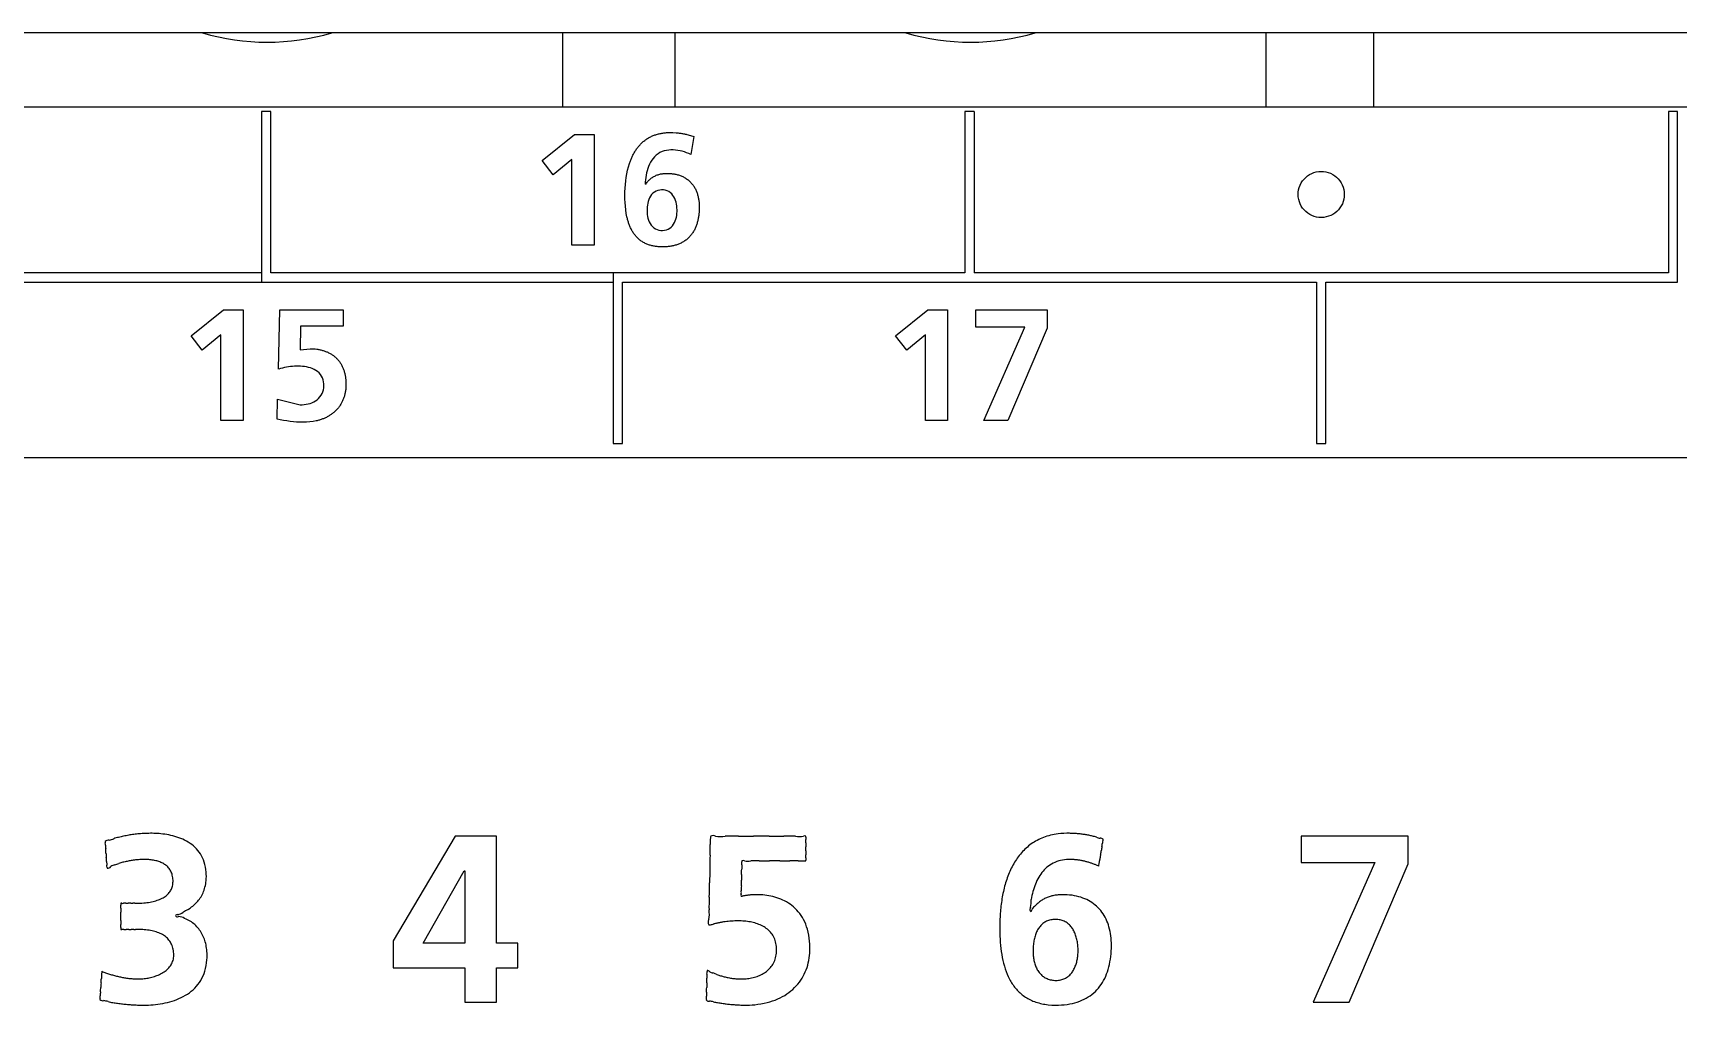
# Model space of a CAD drawing. Header units: millimetres. Extents: x -11 to 5160, y -11 to 2043.
# Drawn here: x 4014.151 to 4017.17, y 1247.511 to 1249.295 of the extents above; entities that cross this region are included whole.
import ezdxf

# ---------------------------------------------------------------- set-up
doc = ezdxf.new("R2010")
doc.units = ezdxf.units.MM

# ---------------------------------------------------------------- blocks, each defined once
blk = doc.blocks.new('FX5U-32MT ES PLC')
at = {"color": 7, "linetype": 'Continuous'}
for p, q in [((147.5, 30.3), (38.05, 30.3)), ((125.91, 30.3), (125.91, 29.50001)), ((127.12999, 29.50001), (127.13, 30.3)), ((133.53, 30.3), (133.53001, 29.50001)), ((134.69999, 29.50001), (134.7, 30.3)), ((37.65, 29.5), (147.9, 29.5)), ((122.74946, 29.4497), (122.64955, 29.4497)), ((122.64955, 29.4497), (122.64955, 27.59968)), ((122.74946, 27.69959), (122.74946, 29.4497)), ((130.26941, 29.4497), (130.26941, 27.69959)), ((130.36932, 29.4497), (130.26941, 29.4497)), ((130.36932, 29.4497), (130.36932, 27.69959)), ((137.88927, 29.4497), (137.88927, 27.69959)), ((137.98918, 29.4497), (137.88927, 29.4497)), ((137.98918, 27.59968), (137.98918, 29.4497)), ((125.68812, 28.91864), (126.03849, 29.20027)), ((126.03849, 29.20027), (126.2514, 29.20027)), ((126.2514, 29.20027), (126.2514, 28.00173)), ((127.33109, 29.17805), (127.30043, 28.98392)), ((125.80836, 28.7624), (125.68812, 28.91864)), ((126.01093, 28.92725), (125.80836, 28.7624)), ((126.01093, 28.00173), (126.01093, 28.92725)), ((126.2514, 28.00173), (126.01093, 28.00173)), ((122.64955, 27.69959), (115.12891, 27.69959)), ((130.26941, 27.69959), (122.74946, 27.69959)), ((126.45914, 27.69959), (126.45914, 25.84992)), ((137.88927, 27.69959), (130.36932, 27.69959)), ((118.93918, 27.59968), (126.45914, 27.59968)), ((126.55904, 25.84992), (126.55904, 27.59968)), ((126.55904, 27.59968), (134.07882, 27.59968)), ((134.07882, 27.59968), (134.07882, 25.84992)), ((134.17873, 25.84992), (134.17873, 27.59968)), ((134.17873, 27.59968), (137.98918, 27.59968)), ((121.88715, 27.0185), (122.23752, 27.30013)), ((122.23752, 27.30013), (122.45042, 27.30013)), ((122.45042, 27.30013), (122.45042, 26.10158)), ((122.83455, 26.65624), (122.84661, 27.30013)), ((122.84661, 27.30013), (123.53528, 27.30013)), ((123.53528, 27.30013), (123.53528, 27.1215)), ((129.51838, 27.0185), (129.86875, 27.30013)), ((129.86875, 27.30013), (130.08166, 27.30013)), ((130.08166, 27.30013), (130.08166, 26.10158)), ((130.38689, 27.30013), (131.15963, 27.30013)), ((130.38689, 27.11134), (130.38689, 27.30013)), ((131.15963, 27.30013), (131.15963, 27.10101)), ((123.0733, 27.1215), (123.06813, 26.86571)), ((123.53528, 27.1215), (123.0733, 27.1215)), ((130.91744, 27.11134), (130.38689, 27.11134)), ((130.47267, 26.10158), (130.91744, 27.11134)), ((131.15963, 27.10101), (130.73347, 26.10158)), ((122.00738, 26.86226), (121.88715, 27.0185)), ((122.20996, 27.02711), (122.00738, 26.86226)), ((122.20996, 26.10158), (122.20996, 27.02711)), ((129.63862, 26.86226), (129.51838, 27.0185)), ((129.84119, 27.02711), (129.63862, 26.86226)), ((129.84119, 26.10158), (129.84119, 27.02711)), ((123.06813, 26.86571), (123.17803, 26.87776)), ((122.81733, 26.11536), (122.82249, 26.32999)), ((122.82249, 26.32999), (123.06813, 26.26988)), ((122.45042, 26.10158), (122.20996, 26.10158)), ((130.08166, 26.10158), (129.84119, 26.10158)), ((130.73347, 26.10158), (130.47267, 26.10158)), ((126.45914, 25.84992), (126.55904, 25.84992)), ((134.07882, 25.84992), (134.17873, 25.84992)), ((102.55, 25.7), (142.05, 25.7)), ((124.7471, 21.59586), (124.07427, 20.46139)), ((125.196, 21.59586), (124.7471, 21.59586)), ((125.196, 20.43813), (125.196, 21.59586)), ((135.07205, 21.59586), (133.91174, 21.59586)), ((133.91174, 21.59586), (133.91174, 21.31232)), ((135.07205, 21.29682), (135.07205, 21.59586)), ((124.39914, 20.43813), (124.84528, 21.21948)), ((124.84528, 21.21948), (124.85045, 21.21948)), ((124.85045, 21.21948), (124.85045, 20.43813)), ((128.522936, 21.32766), (128.54601, 21.32766)), ((128.54601, 21.32766), (128.54601, 21.336583)), ((131.71894, 21.27098), (131.724578, 21.306314)), ((133.91174, 21.31232), (134.70859, 21.31232)), ((134.70859, 21.31232), (134.04059, 19.79614)), ((134.43264, 19.79614), (135.07205, 21.29682)), ((121.1271, 20.86877), (121.12596, 20.865734)), ((130.977932, 20.784505), (130.977183, 20.785255)), ((130.97876, 20.783675), (130.977932, 20.784505)), ((130.979588, 20.782845), (130.97876, 20.783675)), ((130.980337, 20.782095), (130.979588, 20.782845)), ((121.12596, 20.588106), (121.127171, 20.58507)), ((124.07427, 20.46139), (124.07427, 20.16993)), ((124.85045, 20.43813), (124.39914, 20.43813)), ((125.42544, 20.43813), (125.196, 20.43813)), ((125.42544, 20.16993), (125.42544, 20.43813)), ((124.07427, 20.16993), (124.85045, 20.16993)), ((124.85045, 20.16993), (124.85045, 19.79614)), ((125.196, 19.79614), (125.196, 20.16993)), ((125.196, 20.16993), (125.42544, 20.16993)), ((120.91994, 20.13135), (120.917389, 20.093491)), ((124.85045, 19.79614), (125.196, 19.79614)), ((134.04059, 19.79614), (134.43264, 19.79614))]:
    blk.add_line(p, q, dxfattribs=at)
for points in [[(126.80916, 28.65767, -0.029366), (126.833025, 28.688527, -0.034789), (126.860573, 28.716135, -0.039521), (126.891909, 28.739338, -0.040612), (126.926105, 28.756972, -0.03859), (126.963157, 28.769123, -0.033026), (127.001578, 28.775846, -0.026582), (127.04101, 28.77791, -0.020605), (127.08, 28.776451, -0.021989), (127.118728, 28.771683, -0.025036), (127.156838, 28.763316, -0.028313), (127.193831, 28.750932, -0.031127), (127.229092, 28.734253, -0.033496), (127.26227, 28.712932, -0.034113), (127.291922, 28.687596, -0.033927), (127.317856, 28.658465, -0.032246), (127.339723, 28.626165, -0.029715), (127.357425, 28.591404, -0.026882), (127.371082, 28.55486, -0.024372), (127.381159, 28.516241, -0.021568), (127.38751, 28.477739, -0.018675), (127.390722, 28.438853, -0.014908), (127.391321, 28.39983, -0.014364), (127.389668, 28.360839, -0.014758), (127.385751, 28.322009, -0.016884), (127.3794, 28.283504, -0.019363), (127.370277, 28.245564, -0.021813), (127.358066, 28.208504, -0.024368), (127.342491, 28.17273, -0.027114), (127.323327, 28.13875, -0.02919), (127.300462, 28.107142, -0.030813), (127.273969, 28.078513, -0.031181), (127.244141, 28.053376, -0.030184), (127.211448, 28.032097, -0.028574), (127.176481, 28.014802, -0.02594), (127.139837, 28.00141, -0.023245), (127.102049, 27.991687, -0.020355), (127.063555, 27.985289, -0.018137), (127.024694, 27.981862, -0.016223), (126.985678, 27.98111, -0.017614), (126.946688, 27.982944, -0.020677), (126.907966, 27.987753, -0.023643), (126.869823, 27.995975, -0.026585), (126.832699, 28.007974, -0.029258), (126.797154, 28.024051, -0.030677), (126.763784, 28.044257, -0.031364), (126.733197, 28.068462, -0.030206), (126.705649, 28.096399, -0.027996), (126.68169, 28.127186, -0.025045), (126.661119, 28.160341, -0.022085), (126.643762, 28.195287, -0.019097), (126.629334, 28.231547, -0.016585), (126.617525, 28.268742, -0.014237), (126.608027, 28.306597), (126.600555, 28.344903), (126.594863, 28.383516), (126.590729, 28.422327), (126.587963, 28.461259), (126.5864, 28.500258), (126.58592, 28.53916), (126.586441, 28.578188), (126.58801, 28.617187), (126.590737, 28.656569), (126.59464, 28.695403), (126.599918, 28.734686), (126.606501, 28.773156), (126.614579, 28.81134), (126.624066, 28.848397), (126.635489, 28.885716, -0.013599), (126.648829, 28.922391, -0.015078), (126.664245, 28.958243, -0.016759), (126.681909, 28.993039, -0.018471), (126.701979, 29.026505, -0.020275), (126.724576, 29.058316, -0.02213), (126.749787, 29.088096, -0.023351), (126.7776, 29.115464, -0.024705), (126.807905, 29.140035, -0.024805), (126.840501, 29.161474, -0.024576), (126.875054, 29.1796, -0.023898), (126.911199, 29.194276, -0.022322), (126.948551, 29.205557, -0.020909), (126.986744, 29.213573, -0.018742), (127.025458, 29.218533, -0.016512), (127.064432, 29.220756, -0.01397), (127.10346, 29.220584), (127.142429, 29.218442, -0.013212), (127.181768, 29.214236, -0.013348), (127.220298, 29.208028, -0.01336), (127.258442, 29.19977), (127.296095, 29.189502), (127.33109, 29.17805)], [(123.17803, 26.87776, -0.017502), (123.213633, 26.876581, -0.017306), (123.249076, 26.872936, -0.018782), (123.284161, 26.86675, -0.020471), (123.318651, 26.857834, -0.022327), (123.352256, 26.846003, -0.024417), (123.384606, 26.831091, -0.026391), (123.41527, 26.812972, -0.028205), (123.443776, 26.791621, -0.028975), (123.469656, 26.767153, -0.02931), (123.492502, 26.739834, -0.028193), (123.512068, 26.710073, -0.026637), (123.528244, 26.678341, -0.024458), (123.541104, 26.645121, -0.021916), (123.550821, 26.610855, -0.019004), (123.557706, 26.5759, -0.017116), (123.562075, 26.54054, -0.016307), (123.564073, 26.504969), (123.56382, 26.470131, -0.018697), (123.561138, 26.434602, -0.021405), (123.555604, 26.399415, -0.022), (123.547038, 26.364837, -0.022748), (123.535418, 26.33116, -0.023777), (123.520724, 26.298711, -0.02439), (123.502968, 26.267831, -0.024771), (123.482268, 26.238842, -0.024571), (123.458809, 26.212037, -0.023758), (123.43345, 26.188163, -0.023349), (123.40533, 26.166295, -0.022386), (123.375328, 26.147088, -0.020995), (123.343774, 26.130551, -0.019662), (123.31098, 26.116633, -0.018159), (123.277226, 26.105231, -0.01676), (123.242758, 26.096211), (123.207782, 26.089427), (123.172462, 26.084723), (123.136935, 26.081941), (123.101315, 26.080921), (123.065686, 26.081476), (123.030099, 26.083309), (122.994586, 26.086236), (122.959166, 26.090139), (122.923212, 26.095052), (122.888041, 26.100781), (122.853035, 26.107439), (122.81733, 26.11536)]]:
    blk.add_lwpolyline(points, format="xyb", dxfattribs=at)
for points in [[(127.30043, 28.98392), (127.277638, 28.993418), (127.25456, 29.002194), (127.230562, 29.010258), (127.206825, 29.017052), (127.18278, 29.022657), (127.158472, 29.026978), (127.133964, 29.029964), (127.109331, 29.031618), (127.084649, 29.031905), (127.060003, 29.030479), (127.035559, 29.027041), (127.011546, 29.021332), (126.988225, 29.013247), (126.965888, 29.002748), (126.944805, 28.989915), (126.925219, 28.974897), (126.907285, 28.957938), (126.891077, 28.939322), (126.876593, 28.919332), (126.863775, 28.898234), (126.852533, 28.876254), (126.842756, 28.853583), (126.834336, 28.830375), (126.827164, 28.806749), (126.821143, 28.782804), (126.816193, 28.758615), (126.812232, 28.734245), (126.809182, 28.709742), (126.806994, 28.685146), (126.80571, 28.66112)], [(134.37907, 28.55019), (134.377732, 28.524063), (134.373698, 28.498205), (134.366982, 28.472913), (134.357642, 28.448468), (134.345786, 28.425139), (134.331548, 28.403182), (134.315091, 28.382835), (134.296453, 28.364182), (134.276824, 28.348224), (134.254929, 28.333892), (134.232274, 28.322215), (134.208146, 28.312786), (134.18291, 28.305866), (134.156639, 28.301573), (134.130514, 28.300074), (134.104371, 28.301266), (134.078494, 28.305166), (134.053171, 28.311764), (134.028682, 28.320989), (134.005296, 28.332733), (133.983267, 28.346858), (133.962828, 28.363201), (133.944198, 28.381578), (133.927192, 28.402316), (133.912827, 28.424189), (133.901096, 28.446857), (133.891623, 28.470994), (133.88467, 28.496221), (133.880352, 28.522499), (133.878844, 28.548624), (133.880044, 28.574767), (133.88397, 28.600639), (133.89061, 28.625951), (133.899894, 28.650418), (133.911707, 28.673769), (133.925905, 28.695751), (133.94232, 28.716132), (133.960764, 28.734696), (133.981382, 28.751501), (134.003288, 28.765816), (134.025937, 28.777482), (134.050023, 28.786899), (134.075258, 28.793829), (134.10143, 28.79811), (134.127556, 28.799606), (134.153699, 28.798411), (134.179577, 28.79452), (134.204908, 28.787948), (134.229407, 28.778752), (134.252806, 28.767034), (134.274849, 28.75293), (134.295298, 28.736601), (134.313933, 28.718229), (134.330916, 28.697515), (134.345272, 28.675637), (134.356939, 28.653061), (134.366354, 28.629045), (134.373295, 28.603816), (134.377572, 28.577685), (134.379066, 28.551553)], [(123.06813, 26.26988), (123.089913, 26.270461), (123.111632, 26.272281), (123.13321, 26.275352), (123.154553, 26.279758), (123.17555, 26.285593), (123.196061, 26.292955), (123.215907, 26.301951), (123.234869, 26.312686), (123.251912, 26.32464), (123.268333, 26.338956), (123.282987, 26.355076), (123.295582, 26.372848), (123.305898, 26.392035), (123.313831, 26.412323), (123.319409, 26.433385), (123.32276, 26.454909), (123.324066, 26.476656), (123.323493, 26.498446), (123.320906, 26.520081), (123.316052, 26.54132), (123.308704, 26.561997), (123.298892, 26.581446), (123.286668, 26.599475), (123.272251, 26.615805), (123.255972, 26.630283), (123.238188, 26.642871), (123.219238, 26.653629), (123.199411, 26.662671), (123.178937, 26.670138), (123.158668, 26.675996), (123.137401, 26.680762), (123.115901, 26.684339), (123.094246, 26.686816), (123.072499, 26.688265), (123.050708, 26.688794), (123.028913, 26.688538), (123.007134, 26.687651), (122.985391, 26.686124), (122.963704, 26.683939), (122.942095, 26.681083), (122.920587, 26.677551), (122.899201, 26.67334), (122.877959, 26.668454), (122.856882, 26.662901), (122.835987, 26.656693)]]:
    blk.add_lwpolyline(points, dxfattribs=at)
blk.add_lwpolyline([(126.82638, 28.37259), (126.826896, 28.352107), (126.828586, 28.331683), (126.831486, 28.311397), (126.835751, 28.291355), (126.841538, 28.271699), (126.849008, 28.252622), (126.85834, 28.234385), (126.869685, 28.217331), (126.883011, 28.201982), (126.898471, 28.188555), (126.915746, 28.177561), (126.934456, 28.169239), (126.954148, 28.163616), (126.974389, 28.160493), (126.994858, 28.159702), (127.015289, 28.161251), (127.035304, 28.165564), (127.054432, 28.172868), (127.072178, 28.183083), (127.088137, 28.195912), (127.102093, 28.210901), (127.113703, 28.227076), (127.12372, 28.244946), (127.131929, 28.263719), (127.138485, 28.283132), (127.143536, 28.30299), (127.147208, 28.323151), (127.14959, 28.343505), (127.150754, 28.363964), (127.150796, 28.384557), (127.149768, 28.405024), (127.147661, 28.425409), (127.144393, 28.445639), (127.139851, 28.465621), (127.133908, 28.485231), (127.126569, 28.503953), (127.117396, 28.522272), (127.106673, 28.53908), (127.093694, 28.554924), (127.0787, 28.568872), (127.06182, 28.580462), (127.04337, 28.589341), (127.023792, 28.595347), (127.00357, 28.598551), (126.983096, 28.599231), (126.962679, 28.597546), (126.942656, 28.593245), (126.923464, 28.586106), (126.905615, 28.576073), (126.889554, 28.563374), (126.875547, 28.548435), (126.863203, 28.531021), (126.853417, 28.513023), (126.845713, 28.494803), (126.839134, 28.474576), (126.83427, 28.45467), (126.830695, 28.434492), (126.828261, 28.414145), (126.826829, 28.393699)], close=True, dxfattribs=at)
for centre, radius, start, end in [((122.71, 32.7), 2.5, 253.7398, 286.2602), ((130.33, 32.7), 2.5, 253.7398, 286.2602), ((120.948561, 21.794655), 0.247368, 281.803545, 294.058798), ((121.207784, 21.09862), 0.496116, 102.374598, 108.616757), ((121.656268, 19.323594), 2.326729, 102.435745, 103.794922), ((121.416687, 20.372716), 1.250655, 99.487062, 102.067517), ((121.456545, 20.149243), 1.477643, 97.35706, 99.583209), ((121.452879, 20.173522), 1.453095, 95.031204, 97.336281), ((121.459048, 20.102001), 1.524881, 92.791846, 95.02641), ((121.456325, 20.180607), 1.446236, 90.440893, 92.835801), ((121.455211, 20.524605), 1.102241, 86.70756, 90.520591), ((121.462897, 20.690161), 0.936518, 81.470287, 86.595287), ((121.477406, 20.777695), 0.847802, 75.579669, 81.562576), ((121.516875, 20.929196), 0.691245, 68.109846, 75.620772), ((121.570292, 21.060833), 0.549184, 58.671692, 68.160741), ((128.562966, 21.523372), 1.052622, 176.966394, 180.91119), ((127.554828, 21.579391), 0.04301, 157.486325, 180.417333), ((127.541406, 21.548053), 0.054569, 61.174544, 118.825456), ((127.620695, 21.907099), 0.315716, 260.339744, 279.660256), ((127.745205, 20.191587), 1.406094, 87.083973, 92.916027), ((127.898703, 26.915069), 5.31984, 269.117165, 270.882835), ((128.064956, 11.363271), 10.232936, 89.528065, 90.471935), ((128.22773, 26.179123), 4.583935, 269.018906, 270.981094), ((128.370793, 20.447526), 1.150148, 86.781483, 93.218517), ((128.47791, 21.830304), 0.238272, 259.714749, 280.285251), ((128.533056, 21.572719), 0.026351, 60.55507, 118.573341), ((128.723867, 21.571452), 0.178323, 175.856733, 184.143267), ((128.51915, 21.590001), 0.02745, 348.090383, 11.909617), ((131.332636, 21.021031), 0.599459, 110.841148, 125.087801), ((131.360831, 20.940669), 0.684599, 96.99055, 110.653521), ((131.387583, 20.719374), 0.907504, 89.010022, 96.966588), ((131.388115, 20.463084), 1.163758, 87.163702, 89.254222), ((131.38818, 20.455082), 1.171746, 85.129521, 87.186248), ((131.392854, 20.510631), 1.116, 82.981361, 85.126504), ((131.389711, 20.488673), 1.138178, 80.863916, 82.959394), ((131.414217, 20.631977), 0.992803, 78.546502, 80.947054), ((131.227075, 19.763825), 1.88086, 76.940745, 78.210679), ((131.565387, 21.179686), 0.425282, 72.590829, 78.239167), ((131.773144, 21.780092), 0.210603, 247.5233, 259.038201), ((131.73811, 21.535872), 0.037793, 43.805494, 97.622245), ((120.998503, 21.533568), 0.042473, 176.078722, 191.968743), ((120.992336, 21.505095), 0.047911, 81.810018, 139.0877), ((120.676625, 21.491223), 0.282327, 1.225357, 6.822109), ((122.2525, 21.56881), 1.29559, 183.165799, 184.881666), ((115.932507, 21.082022), 5.043179, 3.765638, 4.281827), ((131.885792, 22.157654), 10.946336, 183.89948, 184.147985), ((121.626495, 21.153094), 0.441151, 46.860432, 58.676712), ((121.665253, 21.195586), 0.383644, 32.893385, 46.744892), ((121.664168, 21.196748), 0.383928, 17.928926, 32.65983), ((159.196171, 20.731804), 31.694692, 178.8086, 179.068985), ((122.127659, 21.548412), 5.38298, 358.322285, 359.555299), ((131.905879, 21.501568), 3.359934, 179.641802, 180.358198), ((176.592895, 21.416043), 48.04689, 179.97531, 180.02469), ((127.728505, 21.540571), 0.817703, 358.738837, 1.261163), ((-42.174674, 21.377942), 170.720685, 359.994162, 0.005838), ((115.550617, 21.458655), 12.995412, 359.903411, 0.096589), ((131.426171, 20.939206), 0.723569, 138.82862, 150.296178), ((131.343072, 21.010479), 0.614097, 125.318607, 138.730262), ((188.387023, 12.32561), 57.369701, 170.910854, 170.955977), ((116.400994, 23.859982), 15.534561, 350.845064, 351.021768), ((135.722446, 20.824338), 4.023934, 170.60528, 171.261551), ((130.785331, 21.655632), 0.982759, 349.775406, 352.091426), ((131.974037, 21.500641), 0.2162, 167.113546, 174.753285), ((131.730685, 21.560815), 0.034721, 339.856416, 2.010416), ((115.459168, 20.95584), 5.524199, 3.790759, 4.256706), ((122.394476, 21.402238), 1.425508, 183.264515, 184.782951), ((120.67129, 21.249038), 0.304585, 1.574185, 6.47328), ((121.016702, 21.255424), 0.040991, 177.228912, 190.818553), ((120.98066, 21.293785), 0.046248, 264.764797, 324.772658), ((121.091001, 21.149147), 0.138492, 102.451323, 121.597073), ((120.603915, 22.664391), 1.453781, 288.331083, 290.14113), ((121.305083, 20.699468), 0.632682, 104.331145, 108.483621), ((121.415134, 20.303157), 1.043936, 102.284187, 104.799303), ((121.376601, 20.470546), 0.872183, 99.137025, 102.150376), ((121.382265, 20.439167), 0.904063, 96.261451, 99.175607), ((121.381569, 20.442509), 0.900665, 93.303799, 96.240669), ((121.380357, 20.473077), 0.870079, 90.282828, 93.340099), ((121.380681, 20.668945), 0.674216, 85.952603, 90.392533), ((121.391935, 20.832702), 0.510073, 80.148765, 85.915315), ((121.411244, 20.941534), 0.399542, 73.151653, 80.206719), ((121.438566, 21.03117), 0.305835, 64.391404, 73.183278), ((121.467239, 21.090914), 0.239567, 53.636046, 64.399357), ((121.490049, 21.122335), 0.20074, 40.985833, 53.561548), ((121.498154, 21.13015), 0.189497, 27.253071, 40.809198), ((121.481019, 21.122178), 0.208382, 13.857608, 27.044291), ((121.586542, 21.174101), 0.464762, 3.957581, 17.639366), ((155.437503, 20.650857), 27.938195, 178.777749, 179.099835), ((120.761084, 21.349294), 7.090532, 358.633844, 359.105226), ((129.958146, 21.220984), 2.107467, 178.217122, 179.521947), ((127.410057, 21.311079), 0.442323, 356.821207, 0.917862), ((127.878265, 21.321052), 0.026102, 165.336015, 186.351414), ((127.867661, 21.302445), 0.029161, 59.846776, 120.153224), ((127.915624, 21.511288), 0.186625, 259.716946, 280.283054), ((127.995475, 20.474135), 0.854793, 86.879144, 93.120856), ((128.096327, 24.839226), 3.511986, 269.113857, 270.886143), ((128.207289, 7.744376), 13.583402, 89.761054, 90.238946), ((128.317474, 71.548421), 50.220789, 269.938921, 270.061079), ((128.415992, -157.117342), 178.445008, 89.985557, 90.014443), ((128.491955, 638.934529), 617.60687, 269.997126, 270.002874), ((719.418657, 21.348565), 590.872647, 179.998838, 180.001162), ((131.598413, 20.840876), 0.921902, 150.292454, 159.569932), ((131.451917, 20.928499), 0.443349, 139.371236, 149.830023), ((131.39558, 20.97618), 0.369544, 126.912214, 139.294271), ((131.380883, 20.994067), 0.346417, 113.262892, 126.745447), ((131.389179, 20.972133), 0.369847, 99.586654, 113.101541), ((131.405241, 20.865446), 0.477722, 89.156282, 99.355219), ((131.406258, 20.68962), 0.653524, 86.10034, 89.472433), ((131.404752, 20.656232), 0.686938, 83.067477, 86.164407), ((131.40614, 20.670182), 0.672922, 79.971348, 83.041404), ((131.402068, 20.6473), 0.696164, 77.070372, 79.969295), ((131.393035, 20.608376), 0.736122, 74.369405, 77.063015), ((131.373933, 20.540413), 0.806718, 71.935459, 74.363421), ((131.342466, 20.44395), 0.908184, 69.794316, 71.935239), ((131.275136, 20.261985), 1.102207, 68.017958, 69.776741), ((131.234544, 20.158406), 1.21345, 66.472508, 68.071344), ((-69.42426, 53.424018), 203.696839, 350.928085, 350.938746), ((121.505325, 21.100228), 0.185175, 335.267278, 349.781101), ((121.428496, 21.109695), 0.262366, 2.021458, 13.757258), ((121.455364, 21.10738), 0.23562, 350.224956, 2.814532), ((121.657915, 21.140028), 0.391387, 336.0627, 345.68299), ((121.588902, 21.156753), 0.462393, 345.789572, 354.631447), ((121.513067, 21.165211), 0.538688, 354.490443, 4.361524), ((121.83331, 21.117335), 5.669513, 358.156142, 359.721442), ((128.420327, 21.018807), 0.574415, 176.217127, 181.521942), ((125.550074, 21.132498), 2.298339, 358.110167, 359.628903), ((135.014457, 21.007533), 7.166937, 178.619132, 179.119937), ((131.859807, 20.742573), 1.201169, 159.528098, 166.898444), ((131.8158, 20.775573), 0.839236, 158.994348, 164.853715), ((131.532852, 20.880168), 0.537611, 149.71189, 158.591369), ((121.188517, 20.85626), 0.063271, 171.387644, 188.612356), ((121.132094, 20.858847), 0.011109, 63.28621, 116.71379), ((121.146154, 20.927338), 0.059266, 261.200115, 278.799885), ((121.167052, 20.609528), 0.259512, 87.387141, 92.612859), ((121.192167, 21.91144), 1.042755, 269.270017, 270.729983), ((121.218882, 16.927857), 3.940936, 89.80474, 90.19526), ((121.24458, 33.759436), 12.890672, 269.945477, 270.054523), ((121.26664, 3.197708), 17.671064, 89.968244, 90.031756), ((121.282447, 26.033836), 5.165069, 269.933307, 270.066693), ((121.288015, 22.201175), 1.332405, 270.019099, 271.257445), ((121.297725, 21.75187), 0.882995, 271.267285, 276.113557), ((121.318889, 21.562298), 0.692248, 276.042856, 281.707617), ((121.355693, 21.386157), 0.512304, 281.674472, 288.64329), ((121.399758, 21.256577), 0.375436, 288.593116, 297.223603), ((121.444992, 21.168983), 0.276852, 297.19201, 307.861519), ((121.483124, 21.119742), 0.214573, 307.892697, 320.673051), ((121.505084, 21.101041), 0.185735, 320.842523, 335.070656), ((121.611481, 21.193899), 0.460902, 309.453091, 316.949941), ((121.671501, 21.135675), 0.3773, 317.18925, 326.383235), ((121.675352, 21.132913), 0.372563, 326.409063, 335.974698), ((128.882658, 20.840522), 1.385989, 176.0949, 181.782684), ((127.8644, 20.954027), 0.021599, 151.954104, 205.784966), ((127.848382, 20.964365), 0.020029, 260.138863, 288.647732), ((127.719206, 20.986363), 0.128067, 350.026396, 7.712673), ((127.924615, 20.606514), 0.345993, 99.17931, 101.643471), ((128.799192, 15.615861), 5.41267, 99.723331, 99.891145), ((128.020568, 20.142016), 0.820038, 98.337181, 99.512833), ((128.029293, 20.088417), 0.874335, 97.226982, 98.393571), ((128.01487, 20.199965), 0.761859, 95.793482, 97.206284), ((128.012204, 20.226484), 0.735206, 94.253646, 95.795361), ((128.010122, 20.254344), 0.707269, 92.567966, 94.252895), ((128.010351, 20.245473), 0.716141, 90.807104, 92.554477), ((128.01081, 20.191607), 0.770009, 86.480544, 90.784807), ((128.012999, 20.206127), 0.755383, 79.953994, 86.578628), ((128.029657, 20.298731), 0.661292, 72.19396, 79.97558), ((128.057826, 20.385654), 0.569919, 63.035526, 72.217964), ((128.090398, 20.450038), 0.497765, 52.310927, 63.016739), ((132.556901, 20.616895), 1.910441, 172.72633, 177.538115), ((132.188545, 20.664751), 1.538991, 166.850833, 172.75737), ((130.619755, 20.905936), 0.368175, 346.715294, 0.482031), ((131.464131, 20.855008), 0.479268, 163.035079, 173.527535), ((130.076634, 21.808732), 1.358618, 314.095599, 315.972469), ((131.245538, 20.659395), 0.280973, 124.336066, 133.118925), ((131.31538, 20.566761), 0.396896, 119.016449, 125.118763), ((131.290785, 20.60775), 0.349125, 111.819014, 118.749612), ((131.302987, 20.577915), 0.381359, 105.408321, 111.854927), ((131.312705, 20.541476), 0.41907, 99.312009, 105.365615), ((131.323151, 20.477875), 0.483523, 93.831054, 99.31403), ((131.331387, 20.335033), 0.626598, 88.149691, 93.709754), ((131.333992, 20.276984), 0.684547, 79.829446, 88.524432), ((131.357305, 20.409103), 0.550387, 69.854109, 79.789626), ((131.384037, 20.483041), 0.471766, 58.94963, 69.809382), ((131.402926, 20.515676), 0.434065, 47.505462, 58.863724), ((122.464204, 20.660236), 1.338404, 179.112634, 180.887366), ((122.591317, 20.793604), 1.465504, 179.189598, 180.810402), ((120.7944, 20.830558), 0.331957, 357.198194, 2.801806), ((113.070746, 20.749898), 8.055247, 359.836559, 0.163441), ((114.195405, 20.703942), 6.930593, 359.810037, 0.189963), ((121.737079, 20.721551), 0.02446, 75.909685, 147.497439), ((121.736391, 20.747466), 0.026743, 221.786314, 298.73293), ((121.721578, 20.868553), 0.125131, 279.873114, 309.265726), ((121.753845, 20.614158), 0.109954, 54.961285, 92.396542), ((123.11628, 18.516335), 2.610959, 118.889457, 120.25434), ((121.082766, 19.139196), 1.728655, 62.673749, 64.866619), ((121.646433, 21.143931), 0.400137, 301.393437, 310.135266), ((121.730319, 20.42477), 0.28966, 47.151831, 59.732906), ((127.544868, 20.66287), 0.05763, 149.142691, 208.734893), ((127.186126, 20.750664), 0.314704, 349.336089, 8.541495), ((127.809987, 19.619458), 1.058256, 94.665504, 96.591645), ((127.813146, 19.581877), 1.095969, 92.800927, 94.670289), ((127.815866, 19.522163), 1.155745, 91.005051, 92.790965), ((127.81392, 19.758283), 0.919629, 88.042681, 91.141826), ((127.820507, 19.97704), 0.700775, 82.475158, 87.970101), ((128.111911, 20.478949), 0.461735, 40.287303, 52.23012), ((128.101818, 20.471961), 0.473954, 27.736968, 40.142702), ((128.039255, 20.440278), 0.544075, 15.669666, 27.623713), ((132.830562, 20.602806), 2.184456, 177.477261, 181.435849), ((131.009119, 20.802096), 0.036519, 148.212151, 205.809487), ((130.977989, 20.795447), 0.014667, 282.952897, 5.545453), ((131.067727, 20.765694), 0.081348, 124.169129, 157.469853), ((131.236533, 20.493807), 0.198129, 108.220128, 121.501792), ((131.24533, 20.464126), 0.229074, 95.6129, 107.988835), ((131.249438, 20.436421), 0.257052, 84.036754, 95.92032), ((131.253469, 20.468385), 0.224843, 71.694456, 84.212228), ((131.260257, 20.491356), 0.200904, 58.354865, 71.474521), ((131.401999, 20.51573), 0.434652, 36.154064, 47.410603), ((131.372182, 20.494678), 0.471148, 25.466846, 36.081991), ((131.30462, 20.462985), 0.545773, 15.82708, 25.420925), ((121.18322, 20.59758), 0.058039, 170.604558, 189.395442), ((120.822269, 20.623282), 0.304124, 356.941543, 3.058457), ((121.132478, 20.59557), 0.011765, 243.189234, 296.810766), ((121.147419, 20.523125), 0.06269, 81.159673, 98.840327), ((121.169624, 20.859248), 0.274466, 267.37484, 272.62516), ((121.196311, 19.482306), 1.102855, 89.266591, 90.733409), ((121.224699, 24.754599), 4.169553, 269.803893, 270.196107), ((121.252005, 6.883808), 13.701269, 89.945492, 90.054508), ((121.275447, 39.835216), 19.250149, 269.969024, 270.030976), ((121.292242, 14.875138), 5.709935, 89.935895, 90.064105), ((121.298305, 19.202914), 1.382156, 88.840431, 89.986477), ((121.30892, 19.720839), 0.864122, 84.092506, 88.849171), ((121.3324, 19.939185), 0.64452, 78.234551, 84.170973), ((121.369978, 20.118088), 0.461713, 70.601037, 78.272856), ((121.411668, 20.235807), 0.33683, 60.884678, 70.639057), ((121.449632, 20.304181), 0.258624, 48.893976, 60.862261), ((121.472812, 20.33169), 0.222657, 35.171302, 48.734444), ((121.675542, 20.358563), 0.375483, 38.361981, 47.894109), ((121.679092, 20.363572), 0.369595, 28.366309, 38.094695), ((121.635381, 20.339682), 0.419407, 19.645686, 28.401077), ((127.504371, 20.67481), 0.040896, 255.793607, 283.6868), ((127.454522, 20.916896), 0.288039, 281.926507, 289.095454), ((127.675434, 20.194344), 0.46784, 101.332253, 105.710732), ((127.897305, 19.203169), 1.483464, 100.83859, 102.212178), ((127.79296, 19.727807), 0.948571, 98.464356, 100.607303), ((127.810785, 19.615386), 1.062392, 96.609195, 98.52276), ((127.835031, 20.082471), 0.594351, 76.189304, 82.532245), ((127.863168, 20.195771), 0.47761, 68.577679, 76.222553), ((127.899389, 20.287479), 0.379008, 59.323714, 68.611364), ((127.936608, 20.350249), 0.306034, 48.166549, 59.321245), ((127.964099, 20.381555), 0.264373, 35.287581, 48.080476), ((127.970472, 20.386996), 0.256029, 21.518175, 35.117502), ((127.871194, 20.39517), 0.718076, 5.160943, 15.513321), ((132.523519, 20.590716), 1.877211, 181.30176, 185.460862), ((131.462196, 20.3831), 0.452807, 163.263887, 169.835941), ((131.371729, 20.410587), 0.358257, 155.407003, 163.307271), ((131.301971, 20.44263), 0.281492, 145.86121, 155.428381), ((131.258125, 20.472276), 0.228564, 134.507177, 145.843872), ((131.238422, 20.491798), 0.20083, 121.661638, 134.402625), ((131.256242, 20.485803), 0.207739, 45.804477, 58.215814), ((131.235219, 20.464666), 0.237549, 34.719273, 45.72307), ((131.192575, 20.435167), 0.289401, 25.353835, 34.71097), ((131.128972, 20.404869), 0.359852, 17.516033, 25.376903), ((131.050767, 20.379894), 0.441948, 10.872903, 17.552146), ((131.205369, 20.434576), 0.649009, 7.264617, 15.850229), ((131.014809, 20.411957), 0.840901, 0.034939, 7.15158), ((121.473205, 20.332868), 0.221658, 20.966573, 34.980805), ((121.41919, 20.314239), 0.27877, 8.447784, 20.569531), ((121.415432, 20.309104), 0.283277, 356.319355, 9.363405), ((121.584998, 20.321828), 0.47286, 11.610354, 19.630635), ((121.510519, 20.306652), 0.548869, 4.417153, 11.597382), ((121.436098, 20.300491), 0.623544, 355.892027, 4.454958), ((127.939136, 20.37585), 0.289271, 8.296299, 21.295396), ((127.894368, 20.362318), 0.334579, 345.300979, 357.009458), ((127.874934, 20.366163), 0.354199, 356.552327, 8.348247), ((127.932687, 20.373026), 0.65731, 346.848158, 356.18002), ((127.796972, 20.381312), 0.793276, 356.235917, 5.675588), ((132.019354, 20.54198), 1.370697, 185.438499, 190.975549), ((131.6368, 20.355591), 0.629625, 175.11598, 180.232159), ((131.534166, 20.35087), 0.526991, 179.764024, 185.524749), ((131.580018, 20.361975), 0.572508, 169.835776, 175.268731), ((130.962698, 20.36281), 0.531659, 5.134742, 10.890686), ((130.904702, 20.356809), 0.589959, 359.884507, 5.21111), ((130.944782, 20.355995), 0.549878, 354.704718, 359.960933), ((130.848245, 20.407251), 1.007478, 353.333643, 0.296797), ((121.42357, 20.380268), 0.30686, 300.974684, 311.30612), ((121.469766, 20.327757), 0.236921, 311.296481, 324.261197), ((121.5033, 20.303336), 0.195438, 324.330059, 339.94773), ((121.493708, 20.304532), 0.20487, 340.553304, 356.19003), ((121.507576, 20.291533), 0.551622, 343.350317, 356.288171), ((127.507244, 20.133), 0.031874, 168.966033, 188.339363), ((127.479059, 20.103907), 0.03533, 40.136118, 95.032106), ((127.945938, 20.356216), 0.285016, 307.856442, 319.471639), ((127.959165, 20.344209), 0.267161, 319.585552, 332.200465), ((127.948535, 20.349039), 0.278818, 332.341204, 345.116016), ((128.001917, 20.357574), 0.586381, 336.596935, 346.7792), ((131.660237, 20.471398), 1.004711, 190.923129, 198.173098), ((131.407446, 20.387849), 0.738471, 198.131323, 207.55015), ((131.490497, 20.345354), 0.482995, 185.372198, 191.446473), ((131.400974, 20.327262), 0.391662, 191.451527, 198.64465), ((131.332865, 20.304091), 0.31972, 198.61215, 207.053542), ((131.28149, 20.277842), 0.262028, 207.051335, 216.963866), ((131.19752, 20.2875), 0.285752, 325.37461, 334.536657), ((131.139112, 20.315508), 0.350528, 334.507998, 342.243345), ((131.070624, 20.337678), 0.422514, 342.212517, 348.834047), ((131.009168, 20.350201), 0.485233, 348.788569, 354.684261), ((131.187355, 20.341776), 0.661516, 336.483758, 345.703637), ((131.012922, 20.385867), 0.841435, 345.72737, 353.478185), ((140.040358, 18.691804), 19.173954, 176.070197, 176.220838), ((50.137801, 24.798163), 70.935749, 356.126253, 356.164782), ((372.499835, 3.123003), 252.154168, 176.14096, 176.150075), ((121.424859, 21.405323), 1.370383, 248.379902, 250.21673), ((121.409766, 21.361941), 1.324453, 250.19592, 252.107757), ((121.378933, 21.266819), 1.224459, 252.113242, 254.192754), ((121.359201, 21.197034), 1.151938, 254.191597, 256.414195), ((121.343383, 21.131589), 1.084609, 256.4143, 258.788434), ((121.333167, 21.080331), 1.032342, 258.791489, 261.301582), ((121.324335, 21.021657), 0.973007, 261.293139, 263.975582), ((121.324228, 21.026633), 0.977945, 264.012424, 266.704012), ((121.316585, 20.861475), 0.812623, 266.572502, 269.844619), ((121.315939, 20.635122), 0.586269, 269.847688, 274.832318), ((121.316365, 20.608456), 0.559665, 275.018917, 280.682999), ((121.315088, 20.62222), 0.573429, 280.553418, 286.30094), ((121.337033, 20.548403), 0.496419, 286.26126, 292.95651), ((121.374762, 20.460609), 0.400864, 292.885203, 301.046064), ((121.614306, 20.260207), 0.440446, 315.17988, 328.795714), ((121.60353, 20.264748), 0.45202, 329.011118, 343.118311), ((136.207163, 19.776248), 8.737361, 178.480016, 178.82538), ((123.146402, 20.134661), 4.328329, 358.323257, 358.982139), ((128.587539, 20.0525), 1.113505, 177.576707, 179.728689), ((127.238187, 20.119557), 0.237684, 355.178865, 2.126531), ((127.571604, 20.242427), 0.133012, 240.481838, 255.692584), ((127.253304, 19.304446), 0.857966, 68.055156, 70.568346), ((127.818197, 20.753823), 0.697729, 249.507903, 252.782052), ((127.93119, 21.093009), 1.055188, 252.373304, 254.651783), ((127.860761, 20.842954), 0.795411, 254.776512, 257.943771), ((127.854108, 20.809833), 0.761631, 257.912771, 261.369805), ((127.847173, 20.765979), 0.717234, 261.391815, 265.225644), ((127.844629, 20.732971), 0.684128, 265.207896, 269.409201), ((127.844373, 20.657803), 0.608962, 269.360399, 275.040344), ((127.850536, 20.585662), 0.536558, 275.061589, 281.643629), ((127.864718, 20.518773), 0.468184, 281.595831, 289.029684), ((127.889499, 20.447453), 0.392681, 289.004557, 297.680313), ((127.919154, 20.391041), 0.328949, 297.670538, 307.81735), ((128.040852, 20.339845), 0.543561, 314.856433, 325.819636), ((128.033106, 20.344374), 0.552515, 325.882406, 336.568521), ((131.255778, 20.308822), 0.56745, 207.558661, 219.367037), ((131.251032, 20.255115), 0.224025, 217.003688, 228.329944), ((131.239901, 20.243213), 0.207735, 228.44069, 240.704692), ((131.242363, 20.248552), 0.213596, 240.829474, 253.261747), ((131.25304, 20.287141), 0.253627, 253.462776, 264.811263), ((131.256037, 20.295337), 0.262069, 264.320674, 275.900581), ((131.260851, 20.247554), 0.214045, 275.933543, 288.717642), ((131.266263, 20.229371), 0.195088, 288.92603, 302.079488), ((131.260948, 20.236945), 0.204329, 302.214356, 314.50641), ((131.239074, 20.258807), 0.235254, 314.573436, 325.374568), ((131.342979, 20.262486), 0.486247, 314.276896, 325.842768), ((131.290803, 20.296951), 0.548774, 325.923777, 336.46557), ((120.938379, 19.828309), 0.039266, 167.010922, 185.280113), ((120.929591, 19.856412), 0.043872, 226.297117, 283.399684), ((120.641029, 19.86926), 0.261072, 352.931835, 359.3592), ((122.103377, 19.806048), 1.202805, 175.164263, 177.126772), ((115.965603, 20.264403), 4.952133, 355.86643, 356.424606), ((120.914106, 19.588525), 0.226665, 70.974333, 83.501689), ((121.108185, 20.298868), 0.510412, 256.380501, 262.158568), ((121.732035, 24.039474), 4.302502, 260.724473, 261.429618), ((121.327339, 21.425801), 1.657739, 261.798635, 263.663289), ((121.405679, 20.713671), 0.946114, 278.949611, 285.355693), ((121.455433, 20.534403), 0.760071, 285.317573, 293.254216), ((121.517481, 20.390989), 0.603811, 293.217651, 303.069496), ((121.577752, 20.298141), 0.493115, 303.087514, 315.0473), ((127.503625, 19.823026), 0.035744, 167.670571, 189.634825), ((127.493661, 19.847367), 0.039476, 230.187715, 283.413365), ((127.2381, 19.851573), 0.231552, 354.817788, 2.487608), ((128.526497, 19.858401), 1.057068, 177.480051, 179.825345), ((123.37495, 20.026456), 4.097305, 358.299625, 359.005771), ((127.485382, 19.614149), 0.195598, 72.103297, 84.885768), ((127.658606, 20.301458), 0.513782, 257.2813, 262.364759), ((129.132586, 29.497917), 9.827455, 260.971129, 261.245549), ((127.892352, 21.517576), 1.751359, 261.611161, 263.183037), ((127.909687, 20.661342), 0.895219, 275.358469, 283.965321), ((127.947823, 20.507785), 0.736997, 283.969188, 293.505476), ((127.990353, 20.408954), 0.629404, 293.543317, 303.888466), ((128.024314, 20.35739), 0.567664, 303.944908, 314.79062), ((131.190601, 20.256856), 0.484102, 219.505049, 233.242548), ((131.189408, 20.258868), 0.485004, 233.497744, 247.81987), ((131.224197, 20.350169), 0.582687, 248.041428, 261.239751), ((131.295477, 20.384917), 0.616847, 280.300242, 290.634037), ((131.330322, 20.29083), 0.516516, 290.694668, 302.127614), ((131.351628, 20.255053), 0.474889, 302.246305, 314.155941), ((121.385012, 21.910261), 2.145608, 263.560487, 265.014107), ((121.375721, 21.81116), 2.046075, 265.032094, 266.555611), ((121.378068, 21.84967), 2.084656, 266.554804, 268.035097), ((121.369396, 21.557264), 1.792125, 267.991669, 269.679591), ((121.368122, 21.086637), 1.321499, 269.6207, 273.519454), ((121.380576, 20.864067), 1.098585, 273.583782, 279.022731), ((127.941762, 21.898741), 2.135697, 263.080623, 264.381899), ((127.912895, 21.611782), 1.847291, 264.401631, 265.904325), ((127.901625, 21.450648), 1.685764, 265.895237, 267.522746), ((127.890115, 21.173351), 1.408228, 267.502946, 269.408017), ((127.888714, 20.87986), 1.114739, 269.324154, 275.382837), ((131.256203, 20.557112), 0.792091, 261.231365, 271.980132), ((131.263388, 20.565322), 0.800082, 271.445635, 280.251208)]:
    blk.add_arc(centre, radius, start, end, dxfattribs=at)
blk = doc.blocks.new('*U224')
blk.add_blockref('FX5U-32MT ES PLC', (16.848, 110))

msp = doc.modelspace()

# ---------------------------------------------------------------- block references
at = {"xscale": 0.1693510201669083, "yscale": 0.1693510201669083, "zscale": 0.1693510201669083}
msp.add_blockref('*U224', (3990.9468, 1225.5354), dxfattribs=at)

doc.saveas('drawing.dxf')
